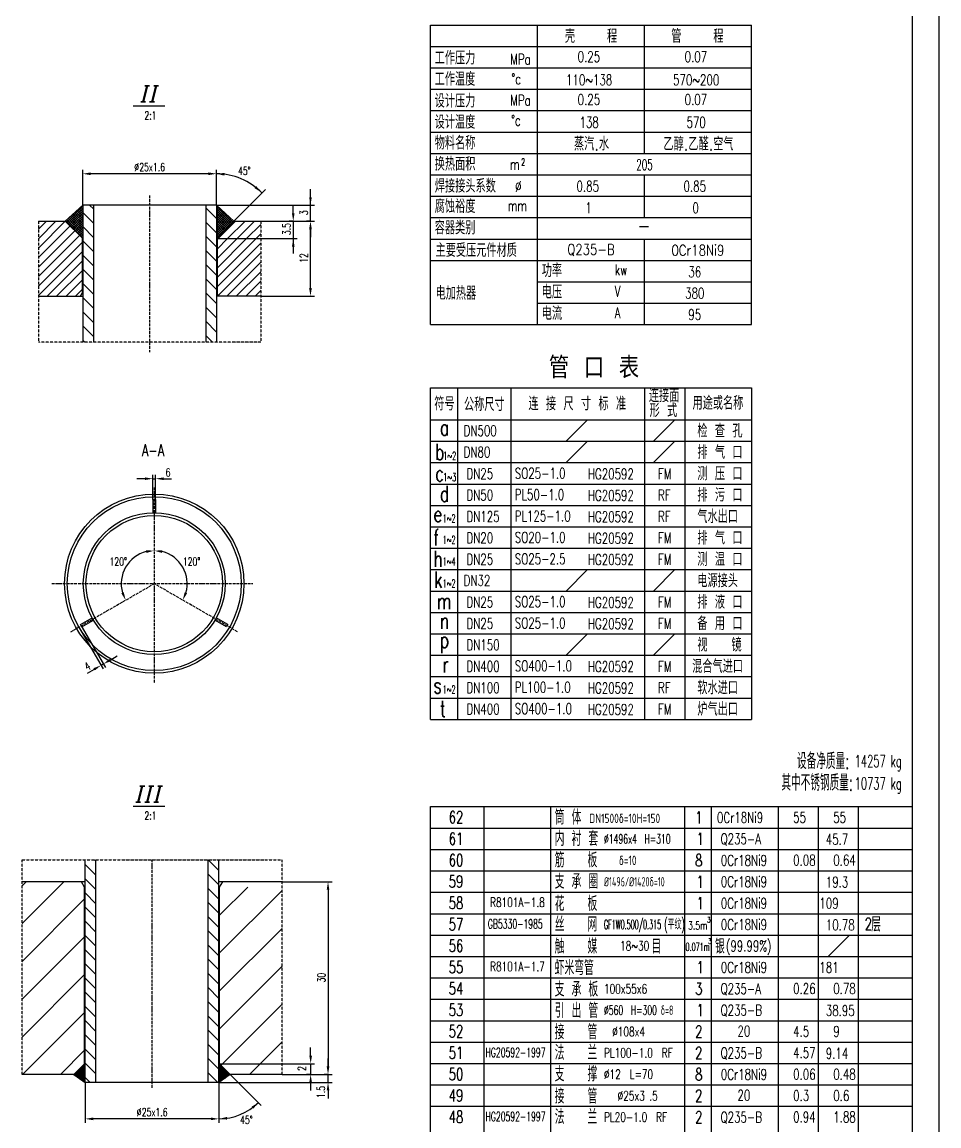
# Model space of a CAD drawing. Header units: millimetres. Extents: x 1545 to 36024, y 3418 to 15628.
# Drawn here: x 6518 to 9945, y 8225 to 12351 of the extents above; entities that cross this region are included whole.
import ezdxf
from ezdxf.enums import TextEntityAlignment as Align

# ---------------------------------------------------------------- set-up
doc = ezdxf.new("R2010")
doc.units = ezdxf.units.MM
for name, pattern in [('DASHDOT-M', [36, 30, -3, 0, -3]), ('DASHDOT-S', [14, 10, -2, 0, -2]), ('DIVIDE-M', [39, 30, -3, 0, -3, 0, -3]), ('DIVIDE-S', [16, 10, -2, 0, -2, 0, -2])]:
    doc.linetypes.add(name, pattern=pattern)
for name, color, linetype in [('CDR_DIM', 7, 'Continuous'), ('CDR_DWG1', 1, 'Continuous'), ('CDR_DWG3', 3, 'DASHDOT-M'), ('CDR_DWG4', 6, 'DIVIDE-M'), ('CDR_TEXT', 7, 'Continuous')]:
    doc.layers.add(name, color=color, linetype=linetype)
doc.styles.add('HZ', font='simplex.shx', dxfattribs={"width": 0.7, "height": 30, "bigfont": 'HZ.shx'})
doc.styles.add('ITALICC', font='italicc')

msp = doc.modelspace()

# ---------------------------------------------------------------- linework, layer by layer
for p, q in [((8444.9, 11219.9), (8444.9, 12339.9)), ((8844.9, 11859.9), (8844.9, 12339.9)), ((8044.9, 12259.9), (9244.9, 12259.9)), ((8044.9, 12179.9), (9244.9, 12179.9)), ((8044.9, 12099.9), (9244.9, 12099.9)), ((8044.9, 12019.9), (9244.9, 12019.9)), ((8044.9, 11939.9), (9244.9, 11939.9)), ((8044.9, 11859.9), (9244.9, 11859.9)), ((8044.9, 11779.9), (9244.9, 11779.9)), ((8844.9, 11619.9), (8844.9, 11779.9)), ((8044.9, 11699.9), (9244.9, 11699.9)), ((8044.9, 11619.9), (9244.9, 11619.9)), ((8044.9, 11539.9), (9244.9, 11539.9)), ((8844.9, 11219.9), (8844.9, 11539.9)), ((8044.9, 11459.9), (9244.9, 11459.9)), ((8444.9, 11379.9), (9244.9, 11379.9)), ((8444.9, 11299.9), (9244.9, 11299.9)), ((8044.9, 11219.9), (9244.9, 11219.9)), ((8044.9, 9744), (8044.9, 10984)), ((9244.9, 10984), (9244.9, 9744)), ((8044.9, 9418), (9844.9, 9418)), ((8244.9, 4338), (8244.9, 9418)), ((8494.9, 4338), (8494.9, 9418)), ((8994.9, 4338), (8994.9, 9418)), ((9094.9, 4338), (9094.9, 9418)), ((9344.9, 4338), (9344.9, 9418)), ((9494.9, 4398), (9494.9, 9418)), ((9644.9, 4338), (9644.9, 9418)), ((8044.9, 9338), (9844.9, 9338)), ((8044.9, 9338), (9844.9, 9338)), ((8044.9, 9258), (9844.9, 9258)), ((8044.9, 9178), (9844.9, 9178)), ((8044.9, 9098), (9844.9, 9098)), ((8044.9, 9018), (9844.9, 9018)), ((8044.9, 8938), (9844.9, 8938)), ((9530.5, 8858.1), (9610.1, 8937.7)), ((8044.9, 8858), (9844.9, 8858)), ((8044.9, 8778), (9844.9, 8778)), ((8044.9, 8778), (9844.9, 8778)), ((8044.9, 8698), (9844.9, 8698)), ((8044.9, 8698), (9844.9, 8698)), ((8044.9, 8618), (9844.9, 8618)), ((8044.9, 8618), (9844.9, 8618)), ((8044.9, 8618), (9844.9, 8618)), ((8044.9, 8538), (9844.9, 8538)), ((8044.9, 8458), (9844.9, 8458)), ((8044.9, 8378), (9844.9, 8378)), ((8044.9, 8298), (9844.9, 8298))]:
    msp.add_line(p, q)
at = {"linetype": 'Continuous'}
for p, q in [((8144.9, 10984), (8144.9, 9744)), ((8344.9, 10984), (8344.9, 9744)), ((8844.9, 10984), (8844.9, 9744)), ((8994.9, 10984), (8994.9, 9744)), ((8631.5, 10864), (8551.5, 10784)), ((8958.3, 10864), (8878.3, 10784)), ((8044.9, 10784), (9244.9, 10784)), ((8631.5, 10784), (8551.5, 10704)), ((8958.3, 10784), (8878.3, 10704)), ((8044.9, 10704), (9244.9, 10704)), ((8044.9, 10624), (9244.9, 10624)), ((8044.9, 10544), (9244.9, 10544)), ((8044.9, 10464), (9244.9, 10464)), ((8044.9, 10384), (9244.9, 10384)), ((8044.9, 10304), (9244.9, 10304)), ((8631.5, 10304), (8551.5, 10224)), ((8958.3, 10304), (8878.3, 10224)), ((8044.9, 10224), (9244.9, 10224)), ((8044.9, 10144), (9244.9, 10144)), ((8044.9, 10064), (9244.9, 10064)), ((8631.5, 10064), (8551.5, 9984)), ((8958.3, 10064), (8878.3, 9984)), ((8044.9, 9984), (9244.9, 9984)), ((8044.9, 9904), (9244.9, 9904)), ((8044.9, 9824), (9244.9, 9824)), ((8044.9, 9744), (9244.9, 9744))]:
    msp.add_line(p, q, dxfattribs=at)
at = {"color": 7, "linetype": 'Continuous'}
msp.add_line((8044.9, 10864), (9244.9, 10864), dxfattribs=at)
at = {"layer": 'CDR_DIM', "color": 0, "linetype": 'Continuous'}
for p, q in [((9944.9, 15628), (9944.9, 3738)), ((6932.8, 12037.9), (7052.1, 12037.9)), ((6744.6, 11666.3), (6744.6, 11798.8)), ((7214.6, 11783.8), (6774.6, 11783.8)), ((7244.6, 11666.3), (7244.6, 11798.8)), ((7244.6, 11666.3), (7244.6, 11798.8)), ((7309.6, 11606.3), (7428.1, 11724.8)), ((7595.9, 11606.3), (7595.9, 11726.3)), ((6684, 11601.9), (6744.6, 11662.5)), ((6688.4, 11597.5), (6744.6, 11653.6)), ((6692.8, 11593.1), (6744.6, 11644.8)), ((6744.6, 11606.1), (6713.2, 11637.4)), ((6744.6, 11614.9), (6717.8, 11641.6)), ((6744.6, 11623.7), (6722.4, 11645.9)), ((6744.6, 11632.6), (6727, 11650.1)), ((6744.6, 11641.4), (6731.6, 11654.4)), ((6744.6, 11650.3), (6736.2, 11658.6)), ((6744.6, 11659.1), (6740.8, 11662.9)), ((6784.6, 11599.2), (6744.6, 11639.2)), ((6784.6, 11652.2), (6770.4, 11666.3)), ((7244.6, 11616.5), (7204.6, 11656.5)), ((7244.6, 11666.3), (7610.9, 11666.3)), ((7305.4, 11602.1), (7244.6, 11662.9)), ((7244.6, 11658.7), (7248.6, 11662.6)), ((7244.6, 11649.8), (7253.2, 11658.4)), ((7244.6, 11641), (7257.7, 11654.2)), ((7300.9, 11597.7), (7244.6, 11654.1)), ((7244.6, 11632.1), (7262.3, 11649.9)), ((7244.6, 11623.3), (7266.9, 11645.7)), ((7296.5, 11593.3), (7244.6, 11645.2)), ((7244.6, 11614.5), (7271.5, 11641.4)), ((7244.6, 11605.6), (7276.1, 11637.2)), ((7292.1, 11588.9), (7244.6, 11636.4)), ((7531.6, 11636.3), (7531.6, 11666.3)), ((6578.9, 11576.4), (6608.9, 11606.3)), ((6578.9, 11541), (6644.2, 11606.3)), ((6578.9, 11505.7), (6679.6, 11606.3)), ((6679.6, 11606.3), (6679.7, 11606.5)), ((6744.6, 11544.2), (6681.1, 11607.7)), ((6744.6, 11553), (6685.7, 11611.9)), ((6744.6, 11561.9), (6690.2, 11616.2)), ((6744.6, 11570.7), (6694.8, 11620.4)), ((6697.3, 11588.6), (6744.6, 11636)), ((6744.6, 11579.5), (6699.4, 11624.7)), ((6701.7, 11584.2), (6744.6, 11627.1)), ((6744.6, 11588.4), (6704, 11628.9)), ((6706.1, 11579.8), (6744.6, 11618.3)), ((6744.6, 11597.2), (6708.6, 11633.2)), ((6710.5, 11575.4), (6744.6, 11609.4)), ((6714.9, 11571), (6744.6, 11600.6)), ((7244.6, 11563.4), (7204.6, 11603.4)), ((7244.6, 11596.8), (7280.7, 11633)), ((7244.6, 11588), (7285.3, 11628.7)), ((7287.7, 11584.4), (7244.6, 11627.6)), ((7244.6, 11579.1), (7289.9, 11624.5)), ((7244.6, 11570.3), (7294.5, 11620.2)), ((7283.3, 11580), (7244.6, 11618.7)), ((7244.6, 11561.4), (7299.1, 11616)), ((7244.6, 11552.6), (7303.7, 11611.7)), ((7278.8, 11575.6), (7244.6, 11609.9)), ((7244.6, 11543.8), (7308.3, 11607.5)), ((7274.4, 11571.2), (7244.6, 11601)), ((7251, 11541.3), (7316, 11606.3)), ((7286.3, 11541.3), (7351.3, 11606.3)), ((7321.7, 11541.3), (7386.7, 11606.3)), ((7410.2, 11606.3), (7610.9, 11606.3)), ((7532.6, 11606.3), (7516.6, 11606.3)), ((7531.6, 11606.3), (7531.6, 11486.3)), ((7595.9, 11606.3), (7580.9, 11606.3)), ((6578.9, 11470.3), (6697.3, 11588.6)), ((6578.9, 11434.9), (6714.9, 11571)), ((6719.3, 11566.5), (6744.6, 11591.8)), ((6723.8, 11562.1), (6744.6, 11582.9)), ((6728.2, 11557.7), (6744.6, 11574.1)), ((6732.6, 11553.3), (6744.6, 11565.2)), ((6737, 11548.9), (6744.6, 11556.4)), ((6784.6, 11546.1), (6744.6, 11586.1)), ((7270, 11566.8), (7244.6, 11592.2)), ((7265.6, 11562.3), (7244.6, 11583.4)), ((7261.2, 11557.9), (7244.6, 11574.5)), ((7256.7, 11553.5), (7244.6, 11565.7)), ((7252.3, 11549.1), (7244.6, 11556.8)), ((7357, 11541.3), (7410.2, 11594.5)), ((7392.4, 11541.3), (7410.2, 11559.2)), ((7595.9, 11356.3), (7595.9, 11576.3)), ((7595.9, 11576.3), (7595.9, 11546.3)), ((6578.9, 11399.6), (6732.6, 11553.3)), ((6578.9, 11364.2), (6742.1, 11527.4)), ((6741.4, 11544.4), (6744.6, 11547.6)), ((6784.6, 11493.1), (6744.6, 11533.1)), ((7244.6, 11510.4), (7204.6, 11550.4)), ((7247.9, 11544.7), (7244.6, 11548)), ((7244.6, 11541.3), (7546.6, 11541.3)), ((7247.1, 11537.4), (7251, 11541.3)), ((7247.1, 11502.1), (7286.3, 11541.3)), ((7247.1, 11466.7), (7321.7, 11541.3)), ((7247.1, 11431.4), (7357, 11541.3)), ((7247.1, 11396), (7392.4, 11541.3)), ((7247.1, 11360.6), (7410.2, 11523.8)), ((6578.9, 11328.9), (6742.1, 11492)), ((6784.6, 11440.1), (6744.6, 11480.1)), ((7244.6, 11457.4), (7204.6, 11497.4)), ((7251.1, 11329.3), (7410.2, 11488.4)), ((6611.7, 11326.3), (6742.1, 11456.7)), ((7244.6, 11404.3), (7204.6, 11444.3)), ((7283.5, 11326.3), (7410.2, 11453.1)), ((6647.1, 11326.3), (6742.1, 11421.3)), ((6784.6, 11387), (6744.6, 11427)), ((7244.6, 11351.3), (7204.6, 11391.3)), ((7318.8, 11326.3), (7410.2, 11417.7)), ((6682.4, 11326.3), (6742.1, 11386)), ((6717.8, 11326.3), (6742.1, 11350.6)), ((6784.6, 11334), (6744.6, 11374)), ((7354.2, 11326.3), (7410.2, 11382.4)), ((6784.6, 11281), (6744.6, 11321)), ((7244.6, 11298.3), (7204.6, 11338.3)), ((7389.5, 11326.3), (7410.2, 11347)), ((7410.2, 11326.3), (7610.9, 11326.3)), ((6784.6, 11227.9), (6744.6, 11267.9)), ((7244.6, 11245.2), (7204.6, 11285.2)), ((7244.6, 11192.2), (7204.6, 11232.2)), ((6784.6, 11174.9), (6744.6, 11214.9)), ((6752.1, 11154.4), (6744.6, 11161.9)), ((7229.4, 11154.4), (7204.6, 11179.2)), ((7006.9, 10566.7), (7006.9, 10658.9)), ((7016.9, 10566.7), (7016.9, 10658.9)), ((6976.9, 10643.9), (6946.9, 10643.9)), ((7006.9, 10643.9), (7016.9, 10643.9)), ((7046.9, 10643.9), (7076.9, 10643.9)), ((6730.4, 10089.2), (6820.5, 9933.2)), ((6739.1, 10094.2), (6829.2, 9938.2)), ((6821.7, 9951.2), (6813, 9946.2)), ((6847.6, 9966.2), (6873.6, 9981.2)), ((6787, 9931.2), (6761, 9916.2)), ((6932.8, 9420.3), (7052.1, 9420.3)), ((6793.9, 9214.5), (6788.9, 9219.6)), ((7253.9, 9178.8), (7213.9, 9218.8)), ((6793.9, 9161.5), (6753.9, 9201.5)), ((7253.9, 9125.8), (7213.9, 9165.8)), ((6674.1, 9137.2), (6518, 8981.1)), ((6532.7, 9137.2), (6518, 9122.5)), ((6793.9, 9108.5), (6753.9, 9148.5)), ((7489.9, 9137.2), (7676.6, 9137.2)), ((6793.9, 9055.4), (6753.9, 9095.4)), ((7253.9, 9072.7), (7213.9, 9112.7)), ((7361.2, 9117.2), (7256.4, 9012.4)), ((7489.9, 9104.4), (7256.4, 8871)), ((7661.6, 9107.2), (7661.6, 8447.2)), ((6751.4, 9073.1), (6518, 8839.7)), ((6793.9, 9002.4), (6753.9, 9042.4)), ((7253.9, 9019.7), (7213.9, 9059.7)), ((7253.9, 8966.7), (7213.9, 9006.7)), ((6793.9, 8949.4), (6753.9, 8989.4)), ((7489.9, 8963), (7256.4, 8729.6)), ((6751.4, 8931.7), (6518, 8698.2)), ((6793.9, 8896.3), (6753.9, 8936.3)), ((7253.9, 8913.6), (7213.9, 8953.6)), ((6793.9, 8843.3), (6753.9, 8883.3)), ((7253.9, 8860.6), (7213.9, 8900.6)), ((6793.9, 8790.3), (6753.9, 8830.3)), ((7253.9, 8807.6), (7213.9, 8847.6)), ((6751.4, 8790.2), (6518, 8556.8)), ((7253.9, 8754.5), (7213.9, 8794.5)), ((7489.9, 8821.6), (7256.4, 8588.1)), ((6793.9, 8737.2), (6753.9, 8777.2)), ((6793.9, 8684.2), (6753.9, 8724.2)), ((7253.9, 8701.5), (7213.9, 8741.5)), ((6793.9, 8631.2), (6753.9, 8671.2)), ((7253.9, 8648.5), (7213.9, 8688.5)), ((7489.9, 8680.1), (7266.9, 8457.2)), ((6751.4, 8648.8), (6519.8, 8417.2)), ((7253.9, 8595.4), (7213.9, 8635.4)), ((6793.9, 8578.1), (6753.9, 8618.1)), ((6793.9, 8525.1), (6753.9, 8565.1)), ((7253.9, 8542.4), (7213.9, 8582.4)), ((6751.4, 8507.4), (6661.2, 8417.2)), ((6793.9, 8472.1), (6753.9, 8512.1)), ((7253.9, 8489.4), (7213.9, 8529.4)), ((7489.9, 8538.7), (7408.3, 8457.2)), ((7596.6, 8487.2), (7596.6, 8517.2)), ((6793.9, 8419), (6753.9, 8459)), ((7253.9, 8436.3), (7213.9, 8476.3)), ((7661.6, 8447.2), (7661.6, 8477.2)), ((6712.9, 8416.1), (6753.9, 8457.2)), ((6721.8, 8409.8), (6713, 8418.7)), ((6733.8, 8401.3), (6714.7, 8420.4)), ((6715, 8414.7), (6753.9, 8453.6)), ((6745.9, 8392.8), (6716.5, 8422.2)), ((6717, 8413.2), (6753.9, 8450.1)), ((6753.9, 8388.3), (6718.3, 8424)), ((6719.1, 8411.7), (6753.9, 8446.6)), ((6753.9, 8391.9), (6720, 8425.8)), ((6721.2, 8410.3), (6753.9, 8443)), ((6753.9, 8395.4), (6721.8, 8427.5)), ((6723.3, 8408.8), (6753.9, 8439.5)), ((6753.9, 8398.9), (6723.6, 8429.3)), ((6725.3, 8407.3), (6753.9, 8436)), ((6753.9, 8402.5), (6725.3, 8431.1)), ((6753.9, 8406), (6727.1, 8432.8)), ((6727.4, 8405.9), (6753.9, 8432.4)), ((6753.9, 8409.5), (6728.9, 8434.6)), ((6729.5, 8404.4), (6753.9, 8428.9)), ((6753.9, 8413.1), (6730.6, 8436.4)), ((6731.5, 8403), (6753.9, 8425.3)), ((6753.9, 8416.6), (6732.4, 8438.1)), ((6733.6, 8401.5), (6753.9, 8421.8)), ((6753.9, 8420.1), (6734.2, 8439.9)), ((6735.7, 8400), (6753.9, 8418.3)), ((6753.9, 8423.7), (6735.9, 8441.7)), ((6753.9, 8427.2), (6737.7, 8443.4)), ((6753.9, 8430.7), (6739.5, 8445.2)), ((6753.9, 8434.3), (6741.2, 8447)), ((6753.9, 8437.8), (6743, 8448.7)), ((6753.9, 8441.3), (6744.8, 8450.5)), ((6753.9, 8444.9), (6746.5, 8452.3)), ((6753.9, 8448.4), (6748.3, 8454)), ((6753.9, 8452), (6750.1, 8455.8)), ((6753.9, 8455.5), (6752.3, 8457.2)), ((7250.1, 8387.2), (7213.9, 8423.3)), ((7253.9, 8455.1), (7256, 8457.2)), ((7253.9, 8451.6), (7258, 8455.6)), ((7293.1, 8414.8), (7253.9, 8454)), ((7253.9, 8448), (7259.7, 8453.9)), ((7253.9, 8444.5), (7261.5, 8452.1)), ((7291, 8413.4), (7253.9, 8450.5)), ((7253.9, 8441), (7263.3, 8450.3)), ((7253.9, 8437.4), (7265, 8448.5)), ((7289, 8411.9), (7253.9, 8446.9)), ((7253.9, 8433.9), (7266.8, 8446.8)), ((7253.9, 8430.4), (7268.6, 8445)), ((7286.9, 8410.4), (7253.9, 8443.4)), ((7253.9, 8426.8), (7270.3, 8443.2)), ((7253.9, 8423.3), (7272.1, 8441.5)), ((7284.8, 8409), (7253.9, 8439.9)), ((7253.9, 8419.8), (7273.9, 8439.7)), ((7253.9, 8416.2), (7275.6, 8437.9)), ((7282.8, 8407.5), (7253.9, 8436.3)), ((7253.9, 8412.7), (7277.4, 8436.2)), ((7253.9, 8409.2), (7279.2, 8434.4)), ((7280.7, 8406), (7253.9, 8432.8)), ((7253.9, 8405.6), (7280.9, 8432.6)), ((7253.9, 8402.1), (7282.7, 8430.9)), ((7278.6, 8404.6), (7253.9, 8429.3)), ((7253.9, 8398.6), (7284.5, 8429.1)), ((7253.9, 8395), (7286.2, 8427.3)), ((7276.5, 8403.1), (7253.9, 8425.7)), ((7253.9, 8391.5), (7288, 8425.6)), ((7253.9, 8387.9), (7289.8, 8423.8)), ((7274.5, 8401.6), (7253.9, 8422.2)), ((7272.4, 8400.2), (7253.9, 8418.6)), ((7295.2, 8416.3), (7254.3, 8457.2)), ((7256.4, 8457.2), (7611.6, 8457.2)), ((7266.9, 8457.2), (7261.7, 8451.9)), ((7263.3, 8393.7), (7291.6, 8422)), ((7275.3, 8402.2), (7293.3, 8420.3)), ((7287.3, 8410.7), (7295.1, 8418.5)), ((7408.3, 8457.2), (7368.3, 8417.2)), ((7596.6, 8457.2), (7596.6, 8417.2)), ((6737.8, 8398.6), (6753.9, 8414.7)), ((6739.8, 8397.1), (6753.9, 8411.2)), ((6741.9, 8395.6), (6753.9, 8407.7)), ((6744, 8394.2), (6753.9, 8404.1)), ((6746.1, 8392.7), (6753.9, 8400.6)), ((6748.1, 8391.3), (6753.9, 8397.1)), ((6750.2, 8389.8), (6753.9, 8393.5)), ((6752.3, 8388.3), (6753.9, 8390)), ((6772.8, 8387.2), (6753.9, 8406)), ((6753.9, 8387.2), (6753.9, 8236)), ((7270.3, 8398.7), (7253.9, 8415.1)), ((7268.2, 8397.3), (7253.9, 8411.6)), ((7266.2, 8395.8), (7253.9, 8408)), ((7264.1, 8394.3), (7253.9, 8404.5)), ((7262, 8392.9), (7253.9, 8401)), ((7260, 8391.4), (7253.9, 8397.4)), ((7257.9, 8389.9), (7253.9, 8393.9)), ((7255.8, 8388.5), (7253.9, 8390.4)), ((7253.9, 8387.2), (7253.9, 8236)), ((7253.9, 8387.2), (7676.6, 8387.2)), ((7253.9, 8387.2), (7253.9, 8236)), ((7296.4, 8417.2), (7412.1, 8301.5)), ((7489.9, 8417.2), (7676.6, 8417.2)), ((7597.9, 8417.2), (7581.6, 8417.2)), ((7596.6, 8387.2), (7596.6, 8357.2)), ((7661.6, 8417.2), (7646.6, 8417.2)), ((7661.6, 8387.2), (7661.6, 8417.2)), ((7661.6, 8357.2), (7661.6, 8327.2)), ((7223.9, 8251), (6783.9, 8251))]:
    msp.add_line(p, q, dxfattribs=at)
at = {"layer": 'CDR_DIM', "linetype": 'Continuous'}
for p, q in [((8044.9, 12339.9), (9244.9, 12339.9)), ((8044.9, 11219.9), (8044.9, 12339.9)), ((9244.9, 11219.9), (9244.9, 12339.9)), ((8044.9, 10984), (9244.9, 10984))]:
    msp.add_line(p, q, dxfattribs=at)
at = {"layer": 'CDR_DIM', "color": 0, "linetype": 'Continuous'}
for centre, radius, start, end in [((7244.6, 11546.3), 237.5, 44.1469, 90), ((7011.9, 10251.7), 123.3, 103.9796, 196.0204), ((7011.9, 10251.7), 123.3, 343.9796, 76.0204), ((7253.9, 8459.7), 208.6, 270, 315)]:
    msp.add_arc(centre, radius, start, end, dxfattribs=at)
for points in [[(6774.6, 11788.8), (6774.6, 11778.8), (6744.6, 11783.8)], [(7214.6, 11788.8), (7214.6, 11778.8), (7244.6, 11783.8)], [(7274.8, 11786.9), (7274.2, 11776.9), (7244.6, 11783.8)], [(7386.7, 11730.3), (7393.3, 11737.8), (7412.5, 11714.2)], [(7590.9, 11696.3), (7600.9, 11696.3), (7595.9, 11666.3)], [(7526.6, 11636.3), (7536.6, 11636.3), (7531.6, 11606.3)], [(7590.9, 11576.3), (7600.9, 11576.3), (7595.9, 11606.3)], [(7590.9, 11576.3), (7600.9, 11576.3), (7595.9, 11606.3)], [(7526.6, 11511.3), (7536.6, 11511.3), (7531.6, 11541.3)], [(7590.9, 11356.3), (7600.9, 11356.3), (7595.9, 11326.3)], [(6976.9, 10648.9), (6976.9, 10638.9), (7006.9, 10643.9)], [(7046.9, 10648.9), (7046.9, 10638.9), (7016.9, 10643.9)], [(6982.7, 10366.4), (6981.5, 10376.3), (7011.9, 10375)], [(7041.1, 10366.4), (7042.3, 10376.3), (7011.9, 10375)], [(6888.8, 10215.7), (6898, 10219.7), (6905.1, 10190.1)], [(7135, 10215.7), (7125.8, 10219.7), (7118.6, 10190.1)], [(6784.5, 9935.5), (6789.5, 9926.9), (6813, 9946.2)], [(6845.1, 9970.5), (6850.1, 9961.9), (6821.7, 9951.2)], [(7656.6, 9107.2), (7666.6, 9107.2), (7661.6, 9137.2)], [(7591.6, 8487.2), (7601.6, 8487.2), (7596.6, 8457.2)], [(7656.6, 8447.2), (7666.6, 8447.2), (7661.6, 8417.2)], [(7656.6, 8447.2), (7666.6, 8447.2), (7661.6, 8417.2)], [(7591.6, 8387.2), (7601.6, 8387.2), (7596.6, 8417.2)], [(7656.6, 8357.2), (7666.6, 8357.2), (7661.6, 8387.2)], [(7382.1, 8288.7), (7375.5, 8296.3), (7401.5, 8312.1)], [(6783.9, 8256), (6783.9, 8246), (6753.9, 8251)], [(7223.9, 8256), (7223.9, 8246), (7253.9, 8251)], [(7283.5, 8258.1), (7284.2, 8248.2), (7253.9, 8251)]]:
    msp.add_solid(points, dxfattribs=at)
at = {"layer": 'CDR_DWG1', "color": 1}
msp.add_line((9844.9, 15528), (9844.9, 3838), dxfattribs=at)
at = {"layer": 'CDR_DWG1'}
for p, q in [((6744.6, 11666.3), (6679.6, 11606.3)), ((6744.6, 11666.3), (6744.6, 11154.4)), ((7244.6, 11666.3), (6744.6, 11666.3)), ((6784.6, 11666.3), (6784.6, 11154.4)), ((7204.6, 11666.3), (7204.6, 11154.4)), ((7244.6, 11666.3), (7244.6, 11154.4)), ((7244.6, 11666.3), (7309.6, 11606.3)), ((6578.9, 11606.3), (6679.6, 11606.3)), ((6744.6, 11541.3), (6679.6, 11606.3)), ((7244.6, 11541.3), (7309.6, 11606.3)), ((7309.6, 11606.3), (7410.2, 11606.3)), ((6742.1, 11543.8), (6742.1, 11336.3)), ((7247.1, 11543.8), (7247.1, 11336.3)), ((6578.9, 11326.3), (6744.6, 11326.3)), ((6736.3, 11326.3), (6742.1, 11336.3)), ((6742.1, 11336.3), (6744.6, 11336.3)), ((7247.1, 11336.3), (7244.6, 11336.3)), ((7410.2, 11326.3), (7244.6, 11326.3)), ((7252.8, 11326.3), (7247.1, 11336.3)), ((7006.9, 10566.7), (7006.9, 10516.7)), ((7006.9, 10566.7), (7016.9, 10566.7)), ((7016.9, 10566.7), (7016.9, 10516.7)), ((6736.6, 10098.5), (6779.9, 10123.6)), ((6741.6, 10089.9), (6784.9, 10114.9)), ((7282.2, 10089.9), (7238.8, 10114.9)), ((7287.2, 10098.5), (7243.8, 10123.6)), ((6741.6, 10089.9), (6736.6, 10098.5)), ((7287.2, 10098.5), (7282.2, 10089.9)), ((6753.9, 8387.2), (6753.9, 9219.6)), ((6793.9, 8387.2), (6793.9, 9219.6)), ((7213.9, 8387.2), (7213.9, 9219.6)), ((7253.9, 8387.2), (7253.9, 9219.6)), ((6753.9, 9137.2), (6518, 9137.2)), ((6751.4, 9117.2), (6739.9, 9137.2)), ((7489.9, 9137.2), (7253.9, 9137.2)), ((7256.4, 9117.2), (7268, 9137.2)), ((6751.4, 8457.2), (6751.4, 9117.2)), ((6753.9, 9117.2), (6751.4, 9117.2)), ((7256.4, 9117.2), (7253.9, 9117.2)), ((7256.4, 8457.2), (7256.4, 9117.2)), ((6751.4, 8457.2), (6711.4, 8417.2)), ((6753.9, 8457.2), (6751.4, 8457.2)), ((7256.4, 8457.2), (7253.9, 8457.2)), ((7256.4, 8457.2), (7296.4, 8417.2)), ((6711.4, 8417.2), (6518, 8417.2)), ((6711.4, 8417.2), (6753.9, 8387.2)), ((7253.9, 8387.2), (6753.9, 8387.2)), ((7296.4, 8417.2), (7253.9, 8387.2)), ((7489.9, 8417.2), (7296.4, 8417.2))]:
    msp.add_line(p, q, dxfattribs=at)
at = {"layer": 'CDR_DWG1', "color": 1, "linetype": 'Continuous'}
msp.add_line((8044.9, 3838), (8044.9, 9418), dxfattribs=at)
at = {"layer": 'CDR_DWG1'}
for radius in [335, 325, 265, 255]:
    msp.add_circle((7011.9, 10251.7), radius, dxfattribs=at)
at = {"layer": 'CDR_DWG3', "linetype": 'DASHDOT-S'}
for p, q in [((6994.6, 11703.1), (6994.6, 11117.2)), ((7011.9, 10611.5), (7011.9, 9879.5)), ((6628.6, 10251.7), (7380.6, 10251.7)), ((6700.4, 10071.9), (7011.9, 10251.7)), ((7323.4, 10071.9), (7011.9, 10251.7)), ((7003.9, 8366.4), (7003.9, 9219.6))]:
    msp.add_line(p, q, dxfattribs=at)
at = {"layer": 'CDR_DWG4', "color": 3, "linetype": 'DIVIDE-S'}
for p, q in [((6578.9, 11606.3), (6578.9, 11154.4)), ((7410.2, 11606.3), (7410.2, 11154.4)), ((7410.2, 11154.4), (6578.9, 11154.4)), ((6518, 8417.2), (6518, 9219.6)), ((6518, 9219.6), (7489.9, 9219.6)), ((7489.9, 8417.2), (7489.9, 9219.6))]:
    msp.add_line(p, q, dxfattribs=at)

# ---------------------------------------------------------------- texts
at = {"style": 'HZ'}
for s, height, width, p in [('壳    程', 50, 0.8, (8546.9, 12273.4)), ('管    程', 50, 0.8, (8944.5, 12273.4)), ('工作压力', 50, 0.8, (8060.2, 12191.9)), ('MPa', 40, 0.7, (8342.5, 12191.9)), ('工作温度', 50, 0.8, (8060.2, 12112.8)), ('%%dc', 40, 0.7, (8347, 12118.6)), ('设计压力', 50, 0.8, (8060.2, 12031.3)), ('MPa', 40, 0.7, (8342.5, 12038.5)), ('设计温度', 50, 0.8, (8060.2, 11952.2)), ('%%dc', 40, 0.7, (8345.9, 11963.2)), ('物料名称', 50, 0.8, (8060.4, 11874.3)), ('换热面积', 50, 0.8, (8060.4, 11795.6)), ('m', 40, 0.7, (8341.9, 11798.9)), ('2', 25, 0.55, (8383.6, 11815.3)), ('焊接接头系数', 50, 0.8, (8060.8, 11713.4)), ('%%c', 40, 0.7, (8360.6, 11716.7)), ('腐蚀裕度', 50, 0.8, (8060.4, 11637.3)), ('mm', 40, 0.7, (8333.3, 11644.3)), ('容器类别', 50, 0.8, (8060.4, 11557.3)), ('一', 50, 0.8, (8823.2, 11557.3)), ('主要受压元件材质', 50, 0.8, (8063.5, 11472.9)), ('功率', 50, 0.8, (8460.4, 11397.3)), ('kw', 40, 0.7, (8733.3, 11404.3)), ('电加热器', 50, 0.8, (8063.5, 11312.9)), ('电压', 50, 0.8, (8460.4, 11317.3)), ('V', 40, 0.7, (8733.3, 11324.3)), ('电流', 50, 0.8, (8460.4, 11237.3)), ('A', 40, 0.7, (8733.3, 11244.3)), ('A-A', 45, 0.7, (6965.7, 10727.8)), ('筒 体', 55, 0.7, (8508.8, 9351.1)), ('62', 45, 0.7, (8113.1, 9355.7)), ('DN1500δ=10H=150', 35, 0.7, (8638.3, 9356.8)), ('1', 45, 0.7, (9034, 9355)), ('0Cr18Ni9', 40, 0.7, (9115.4, 9357.2)), ('55', 40, 0.7, (9400.1, 9358)), ('55', 40, 0.7, (9550.1, 9358)), ('内 衬 套', 55, 0.7, (8508.8, 9271.1)), ('61', 45, 0.7, (8113.1, 9275.7)), ('%%c1496x4  H=310', 35, 0.6, (8692.9, 9279.7)), ('1', 45, 0.7, (9039.1, 9275)), ('Q235-A', 40, 0.7, (9128.9, 9277.2)), ('45.7', 40, 0.7, (9522.1, 9276)), ('筋   板', 55, 0.7, (8508.8, 9191.1)), ('60', 45, 0.7, (8113.1, 9195.7)), ('δ=10', 35, 0.7, (8748.7, 9199.7)), ('8', 45, 0.7, (9034, 9195)), ('0Cr18Ni9', 40, 0.7, (9129.7, 9197.2)), ('0.08', 40, 0.7, (9400.1, 9198)), ('0.64', 40, 0.7, (9550.1, 9198)), ('59', 45, 0.7, (8113.1, 9115.7)), ('支 承 圈', 55, 0.7, (8508.8, 9111.1)), ('%%c1496/%%c1420δ=10', 35, 0.6, (8692.9, 9119.7)), ('1', 45, 0.7, (9039.1, 9115)), ('0Cr18Ni9', 40, 0.7, (9129.7, 9117.2)), ('19.3', 40, 0.7, (9522.1, 9116)), ('58', 45, 0.7, (8113.1, 9035.7)), ('花   板', 55, 0.7, (8508.8, 9028.3)), ('1', 45, 0.7, (9039.1, 9035)), ('0Cr18Ni9', 40, 0.7, (9129.7, 9037.2)), ('109', 40, 0.7, (9498.1, 9037)), ('57', 45, 0.7, (8113.1, 8955.7)), ('GB5330-1985', 35, 0.6, (8258.8, 8962.1)), ('丝   网', 55, 0.7, (8508.8, 8951.1)), ('GF1W0.500/0.315', 35, 0.5, (8692.9, 8960.2)), ('(平纹)', 40, 0.5, (8918.7, 8958.8)), ('3', 20, 0.7, (9077.5, 8985.2)), ('0Cr18Ni9', 40, 0.7, (9129.7, 8957.2)), ('10.78', 40, 0.7, (9522.1, 8956)), ('2', 45, 0.7, (9667.8, 8957.3)), ('层', 55, 0.7, (9691.7, 8951.1)), ('3.5m', 30, 0.7, (9007.4, 8958.7)), ('56', 45, 0.7, (8113.1, 8875.7)), ('触   媒', 55, 0.7, (8508.8, 8868.3)), ('18~30', 35, 0.7, (8753, 8880.2)), ('目', 55, 0.7, (8870.7, 8868.3)), ('3', 20, 0.7, (9081.7, 8905.2)), ('银', 55, 0.7, (9107.8, 8868.3)), ('(99.99%)', 40, 0.7, (9148.7, 8877.2)), ('0.071m', 30, 0.48, (8997.8, 8878.7)), ('55', 45, 0.7, (8113.1, 8795.7)), ('虾米弯管', 55, 0.7, (8508.8, 8788.3)), ('1', 45, 0.7, (9039.1, 8795)), ('0Cr18Ni9', 40, 0.7, (9129.7, 8797.2)), ('181', 40, 0.7, (9498.1, 8797)), ('54', 45, 0.7, (8113.1, 8715.7)), ('支 承 板', 55, 0.7, (8508.8, 8708.3)), ('100x55x6', 35, 0.7, (8692.9, 8719.7)), ('3', 45, 0.7, (9034, 8715)), ('Q235-A', 40, 0.7, (9128.9, 8717.2)), ('0.26', 40, 0.7, (9400.1, 8718)), ('0.78', 40, 0.7, (9550.1, 8718)), ('53', 45, 0.7, (8113.1, 8635.7)), ('引 出 管', 55, 0.7, (8508.8, 8628.3)), ('%%c560  H=300 δ=8', 35, 0.6, (8692.9, 8639.7)), ('1', 45, 0.7, (9039.1, 8635)), ('Q235-B', 40, 0.7, (9128.9, 8637.2)), ('38.95', 40, 0.7, (9522.1, 8636)), ('52', 45, 0.7, (8113.1, 8555.7)), ('接   管', 55, 0.7, (8508.8, 8548.3)), ('%%c108x4', 35, 0.7, (8723.7, 8559.7)), ('2', 45, 0.7, (9034, 8555)), ('20', 40, 0.7, (9191.9, 8559.3)), ('4.5', 40, 0.7, (9400.1, 8558)), ('9', 40, 0.7, (9550.1, 8558)), ('51', 45, 0.7, (8113.1, 8475.7)), ('HG20592-1997', 35, 0.6, (8250.3, 8482.1)), ('法   兰', 55, 0.7, (8508.8, 8471.1)), ('PL100-1.0  RF', 35, 0.7, (8692.9, 8480.2)), ('2', 45, 0.7, (9034, 8475)), ('Q235-B', 40, 0.7, (9128.9, 8477.2)), ('4.57', 40, 0.7, (9400.1, 8478)), ('9.14', 40, 0.7, (9522.1, 8476)), ('50', 45, 0.7, (8113.1, 8395.7)), ('支   撑', 55, 0.7, (8508.8, 8391.1)), ('%%C12  L=70', 35, 0.7, (8692.9, 8400.2)), ('8', 45, 0.7, (9034, 8395)), ('0Cr18Ni9', 40, 0.7, (9129.7, 8397.2)), ('0.06', 40, 0.7, (9400.1, 8398)), ('0.48', 40, 0.7, (9550.1, 8398)), ('49', 45, 0.7, (8113.1, 8315.7)), ('接   管', 55, 0.7, (8508.8, 8308.3)), ('%%c25x3 .5', 35, 0.7, (8743.8, 8319.7)), ('2', 45, 0.7, (9034, 8315)), ('20', 40, 0.7, (9191.9, 8319.3)), ('0.3', 40, 0.7, (9400.1, 8318)), ('0.6', 40, 0.7, (9550.1, 8318)), ('48', 45, 0.7, (8113.1, 8235.7)), ('HG20592-1997', 35, 0.6, (8250.3, 8242.1)), ('法   兰', 55, 0.7, (8508.8, 8231.1)), ('PL20-1.0  RF', 35, 0.7, (8692.9, 8240.2)), ('2', 45, 0.7, (9034, 8235)), ('Q235-B', 40, 0.7, (9128.9, 8237.2)), ('0.94', 40, 0.7, (9400.1, 8238)), ('1.88', 40, 0.7, (9550.1, 8238))]:
    msp.add_text(s, height=height, dxfattribs=dict(at, width=width)).set_placement(p)
at = {"style": 'ITALICC'}
for s, p in [('II', (6961.4, 12052.5)), ('III', (6943, 9434.9))]:
    msp.add_text(s, height=60, dxfattribs=at).set_placement(p)
at = {"style": 'HZ'}
for s, height, width, p in [('蒸汽.水', 50, 0.8, (8646.4, 11898.2)), ('乙醇.乙醛.空气', 50, 0.8, (9046.1, 11898.2)), ('R8101A-1.8', 35, 0.7, (8369.5, 9060.5)), ('R8101A-1.7', 35, 0.7, (8369.5, 8820.5))]:
    msp.add_text(s, height=height, dxfattribs=dict(at, width=width)).set_placement(p, align=Align.MIDDLE)
at = {"color": 7, "linetype": 'Continuous', "style": 'HZ'}
msp.add_text('管 口 表', height=80, dxfattribs=at).set_placement((8486.8, 11019.6))
at = {"color": 7, "linetype": 'Continuous', "style": 'HZ', "width": 0.8}
for s, p in [('连接面', (8860.8, 10929.8)), ('形 式', (8863.2, 10874.2))]:
    msp.add_text(s, height=50, dxfattribs=at).set_placement(p)
for s, p in [('符号', (8096.7, 10899)), ('公称尺寸', (8245.7, 10897)), ('连 接 尺 寸 标 准', (8593.1, 10899.6)), ('用途或名称', (9118.9, 10901.9))]:
    msp.add_text(s, height=50, dxfattribs=at).set_placement(p, align=Align.CENTER)
at = {"layer": 'CDR_TEXT', "style": 'HZ'}
for s, width, p in [('0.25', 0.7, (8636.7, 12221.3)), ('0.07', 0.7, (9036.7, 12221.3)), ('110~138', 0.7, (8637.6, 12134.9)), ('570~200', 0.7, (9037.6, 12134.9)), ('0.25', 0.7, (8636.7, 12061.3)), ('0.07', 0.7, (9036.7, 12061.3)), ('138', 0.7, (8637.6, 11976.1)), ('570', 0.7, (9037.6, 11976.1)), ('205', 0.6, (8844.5, 11817.5)), ('0.85', 0.7, (8632.3, 11737.2)), ('0.85', 0.7, (9032.3, 11737.2)), ('1', 0.7, (8635.6, 11656.3)), ('0', 0.7, (9035.6, 11656.3)), ('Q235-B', 0.8, (8644.3, 11498.9)), ('0Cr18Ni9', 0.8, (9044, 11498.9)), ('36', 0.7, (9032.3, 11417.2)), ('380', 0.7, (9032.3, 11337.2)), ('95', 0.7, (9032.3, 11257.2))]:
    msp.add_text(s, height=40, dxfattribs=dict(at, width=width)).set_placement(p, align=Align.MIDDLE)
at = {"layer": 'CDR_TEXT', "color": 0, "linetype": 'Continuous', "style": 'HZ', "width": 0.7}
for s, p in [('2:1', (6975.4, 11987)), ('∅', (6937.1, 11793.8)), ('25x1.6', (6956.1, 11793.8)), ('45°', (7325.1, 11779.7)), ('6', (7054.6, 10652.6)), ('120°', (6844.9, 10319.2)), ('120°', (7119.1, 10319.2)), ('2:1', (6975.4, 9369.4)), ('∅', (6946.4, 8261)), ('25x1.6', (6965.4, 8261)), ('45°', (7333.2, 8232))]:
    msp.add_text(s, height=30, dxfattribs=at).set_placement(p)
for s, rotation, p in [('3', 90, (7585.9, 11629.3)), ('3.5', 90, (7521.6, 11554.3)), ('12', 90, (7585.9, 11450.8)), ('4', 30, (6762, 9925.1)), ('30', 90, (7651.6, 8760.7)), ('2', 90, (7578.9, 8430.2)), ('1.5', 90, (7649.8, 8328.9))]:
    msp.add_text(s, height=30, rotation=rotation, dxfattribs=at).set_placement(p)
at = {"layer": 'CDR_TEXT', "style": 'HZ'}
for s, height, width, p in [('检 查 孔', 50, 0.8, (9042, 10797.9)), ('a', 60, 0.7, (8080, 10805.6)), ('b', 60, 0.7, (8062.5, 10714)), ('排 气 口', 50, 0.8, (9042, 10717.9)), ('测 压 口', 50, 0.8, (9042, 10637.9)), ('c', 60, 0.7, (8062.5, 10634)), ('d', 60, 0.7, (8080, 10557.8)), ('排 污 口', 50, 0.8, (9042, 10557.9)), ('e', 60, 0.7, (8055.8, 10482.2)), ('气水出口', 50, 0.8, (9042, 10477.9)), ('f', 60, 0.7, (8055.8, 10394.7)), ('排 气 口', 50, 0.8, (9042, 10397.9)), ('h', 60, 0.7, (8055.8, 10314.7)), ('测 温 口', 50, 0.8, (9042, 10317.9)), ('k', 60, 0.7, (8058.7, 10236.5)), ('电源接头', 50, 0.8, (9042, 10237.9)), ('m', 60, 0.7, (8068.8, 10156.5)), ('排 液 口', 50, 0.8, (9042, 10157.9)), ('n', 60, 0.7, (8080, 10082.8)), ('备 用 口', 50, 0.8, (9042, 10077.9)), ('p', 60, 0.7, (8080, 10011.8)), ('视   镜', 50, 0.8, (9042, 9997.9)), ('r', 60, 0.7, (8089.5, 9920)), ('混合气进口', 50, 0.8, (9022.7, 9917.9)), ('s', 60, 0.7, (8055.6, 9841.4)), ('软水进口', 50, 0.8, (9042, 9837.9)), ('t', 60, 0.7, (8080, 9753.3)), ('炉气出口', 50, 0.8, (9042, 9757.9)), ('设备净质量: ', 60, 0.6, (9414.6, 9558.4)), ('14257 kg', 45, 0.6, (9630.4, 9565.9)), ('其中不锈钢质量: ', 60, 0.6, (9356.2, 9477.8)), ('10737 kg', 45, 0.6, (9630.4, 9482.3))]:
    msp.add_text(s, height=height, dxfattribs=dict(at, width=width)).set_placement(p)
at = {"layer": 'CDR_TEXT', "linetype": 'Continuous', "style": 'HZ'}
for s, height, width, p in [('DN500', 40, 0.7, (8168.6, 10803.4)), ('1~2', 30, 0.5, (8092.6, 10714.6)), ('DN80', 40, 0.7, (8168.6, 10723.4)), ('1~3', 30, 0.5, (8092.6, 10634.6)), ('DN25', 40, 0.7, (8179.3, 10642.6)), ('SO25-1.0', 40, 0.7, (8359.7, 10644.3)), ('HG20592', 40, 0.7, (8633.1, 10641.6)), ('FM', 40, 0.7, (8895, 10642.5)), ('DN50', 40, 0.7, (8179.3, 10562.6)), ('PL50-1.0', 40, 0.7, (8359.7, 10564.3)), ('HG20592', 40, 0.7, (8633.1, 10561.6)), ('RF', 40, 0.7, (8895, 10562.5)), ('DN125', 40, 0.7, (8179.3, 10482.6)), ('PL125-1.0', 40, 0.7, (8359.7, 10484.3)), ('RF', 40, 0.7, (8895, 10482.5)), ('1~2', 30, 0.5, (8090.4, 10480.6)), ('HG20592', 40, 0.7, (8633.1, 10481.6)), ('DN20', 40, 0.7, (8179.3, 10402.6)), ('SO20-1.0', 40, 0.7, (8359.7, 10404.3)), ('HG20592', 40, 0.7, (8633.1, 10401.6)), ('FM', 40, 0.7, (8895, 10402.5)), ('1~2', 30, 0.5, (8090.4, 10400.6)), ('DN25', 40, 0.7, (8179.3, 10322.6)), ('SO25-2.5', 40, 0.7, (8359.7, 10324.3)), ('HG20592', 40, 0.7, (8633.1, 10321.6)), ('FM', 40, 0.7, (8895, 10322.5)), ('1~4', 30, 0.5, (8090.4, 10319.8)), ('DN32', 40, 0.7, (8168.6, 10243.4)), ('1~2', 30, 0.5, (8090.4, 10237.7)), ('DN25', 40, 0.7, (8179.3, 10162.6)), ('SO25-1.0', 40, 0.7, (8359.7, 10164.3)), ('HG20592', 40, 0.7, (8633.1, 10161.6)), ('FM', 40, 0.7, (8895, 10162.5)), ('DN25', 40, 0.7, (8179.3, 10082.6)), ('SO25-1.0', 40, 0.7, (8359.7, 10084.3)), ('HG20592', 40, 0.7, (8633.1, 10081.6)), ('FM', 40, 0.7, (8895, 10082.5)), ('DN150', 40, 0.7, (8179.3, 10002.6)), ('DN400', 40, 0.7, (8179.3, 9922.6)), ('SO400-1.0', 40, 0.7, (8359.7, 9924.3)), ('HG20592', 40, 0.7, (8633.1, 9921.6)), ('FM', 40, 0.7, (8895, 9922.5)), ('1~2', 30, 0.5, (8090.4, 9841.1)), ('DN100', 40, 0.7, (8179.3, 9842.6)), ('PL100-1.0', 40, 0.7, (8359.7, 9844.3)), ('HG20592', 40, 0.7, (8633.1, 9841.6)), ('RF', 40, 0.7, (8895, 9842.5)), ('DN400', 40, 0.7, (8179.3, 9762.6)), ('SO400-1.0', 40, 0.7, (8359.7, 9764.3)), ('HG20592', 40, 0.7, (8633.1, 9761.6)), ('FM', 40, 0.7, (8895, 9762.5))]:
    msp.add_text(s, height=height, dxfattribs=dict(at, width=width)).set_placement(p)

doc.saveas('drawing.dxf')
